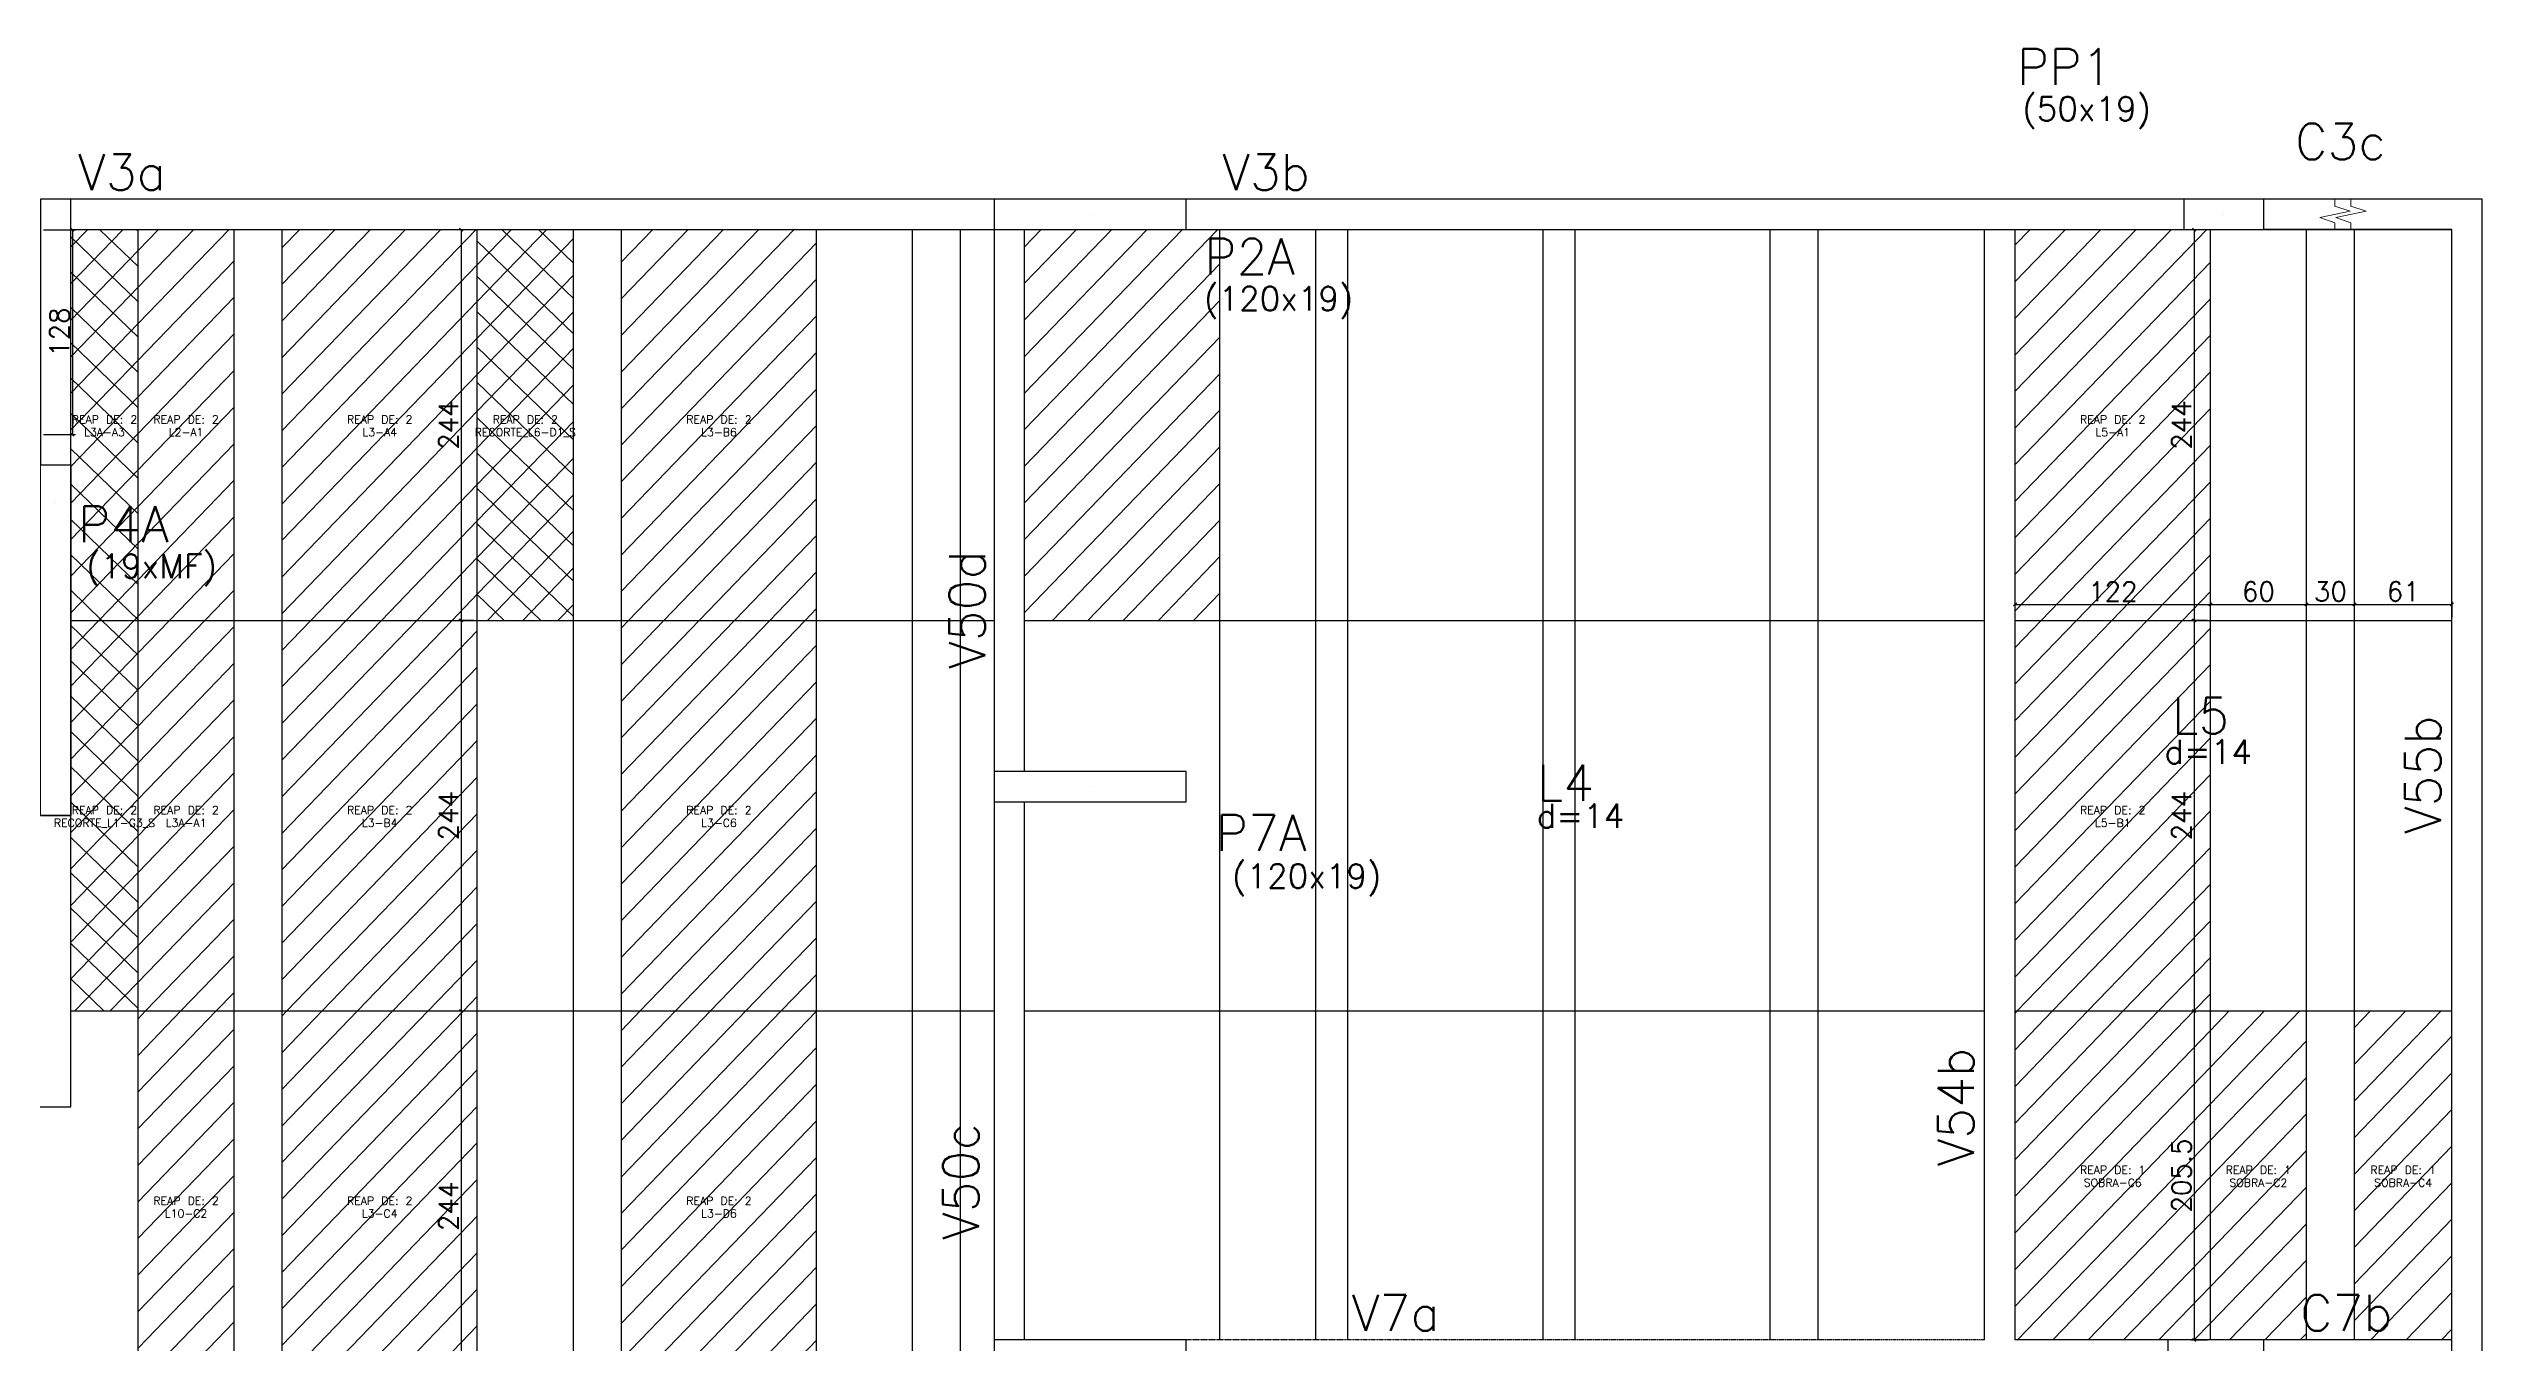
# Model space of a CAD drawing. Extents: x -40810 to 33675, y -2018 to 21213.
# Drawn here: x 19049 to 20570, y 15199 to 16007 of the extents above; entities that cross this region are included whole.
import ezdxf
from ezdxf.enums import TextEntityAlignment as Align

# ---------------------------------------------------------------- set-up
doc = ezdxf.new("R2010")
doc.units = 0
doc.linetypes.add('ESTILO_TQS_0001', pattern=[1, 0.7, -0.3])
doc.layers.get('0').update_dxf_attribs({"color": 1, "lineweight": 9})
for name, color, linetype in [('1', 5, 'Continuous'), ('10', 7, 'Continuous'), ('12', 3, 'Continuous'), ('13', 7, 'Continuous'), ('201', 7, 'ESTILO_TQS_0001'), ('242', 3, 'Continuous'), ('3', 2, 'Continuous'), ('30', 15, 'Continuous'), ('4', 2, 'Continuous'), ('8', 5, 'Continuous'), ('9', 3, 'Continuous'), ('NOMENCLATURA', 7, 'Continuous'), ('P-NOTAS', 7, 'Continuous'), ('Painéis', 255, 'Continuous')]:
    doc.layers.add(name, color=color, linetype=linetype)
doc.layers.add('REAPROVEITAMENTO', color=251, linetype='Continuous', lineweight=9)
doc.styles.add('Romans', font='romans.shx', dxfattribs={"height": 12})
doc.styles.get("Standard").update_dxf_attribs({"font": 'romans.shx', "width": 0.8})
doc.styles.add('standart', font='txt.shx')
doc.dimstyles.new('cotas', dxfattribs={"dimtxt": 9, "dimasz": 2, "dimexe": 2, "dimexo": 2, "dimgap": 2, "dimtad": 1, "dimdec": 1, "dimzin": 12, "dimdsep": 46, "dimtxsty": 'Romans', "dimblk": 'OBLIQUE', "dimcen": 9, "dimclrd": 4, "dimclre": 4, "dimclrt": 240, "dimaunit": 1, "dimadec": 8, "dimazin": 3, "dimtfac": 1, "dimtdec": 1, "dimtix": 1, "dimtmove": 0, "dimatfit": 2, "dimldrblk": 'OBLIQUE', "dimfxl": 1, "dimtolj": 1, "dimtzin": 0, "dimlwd": -1, "dimlwe": -1, "dimarcsym": 0})
pattern_1 = [(46, (-222.171, -201.545), (-11.419519, 11.027702), [])]
pattern_2 = [(46, (-222.171, -201.545), (-11.419519, 11.027702), []), (136, (-222.171, -201.545), (-11.027702, -11.419519), [])]

# ---------------------------------------------------------------- blocks, each defined once
blk = doc.blocks.new('_Oblique')
at = {"color": 0, "linetype": 'ByBlock', "lineweight": -2}
blk.add_line((-0.5, -0.5), (0.5, 0.5), dxfattribs=at)
blk = doc.blocks.new('*D4006')
at = {"layer": 'Defpoints', "color": 0, "linetype": 'Continuous', "ltscale": 30, "transparency": 16777216}
for p in [(19043.6, 15894.2), (19043.6, 15766.2), (19063.6, 15766.2)]:
    blk.add_point(p, dxfattribs=at)
at = {"layer": 'P-NOTAS', "color": 4, "linetype": 'Continuous', "ltscale": 30, "transparency": 16777216}
for p, q in [((19045.6, 15894.2), (19065.6, 15894.2)), ((19063.6, 15894.2), (19063.6, 15766.2)), ((19045.6, 15766.2), (19065.6, 15766.2))]:
    blk.add_line(p, q, dxfattribs=at)
at = {"layer": 'P-NOTAS', "color": 4, "linetype": 'Continuous', "ltscale": 30, "transparency": 16777216, "xscale": 2, "yscale": 2, "zscale": 2}
for p, rotation in [((19063.6, 15894.2), 90), ((19063.6, 15766.2), 270)]:
    blk.add_blockref('_Oblique', p, dxfattribs=dict(at, rotation=rotation))
at = {"layer": 'P-NOTAS', "color": 240, "linetype": 'Continuous', "ltscale": 30, "transparency": 16777216, "insert": (19055.6, 15830.2), "char_height": 12, "attachment_point": 5, "rotation": 90, "style": 'Romans'}
blk.add_mtext('\\A1;128', dxfattribs=at)
blk = doc.blocks.new('*D4044')
at = {"layer": 'Defpoints', "color": 0, "linetype": 'Continuous', "ltscale": 30, "transparency": 16777216}
for p in [(19316.6, 15894.2), (19306.6, 15650.2), (19316.6, 15650.2)]:
    blk.add_point(p, dxfattribs=at)
at = {"layer": 'P-NOTAS', "color": 4, "linetype": 'Continuous', "ltscale": 30, "transparency": 16777216}
for p, q in [((19314.6, 15894.2), (19304.6, 15894.2)), ((19306.6, 15894.2), (19306.6, 15650.2)), ((19314.6, 15650.2), (19304.6, 15650.2))]:
    blk.add_line(p, q, dxfattribs=at)
at = {"layer": 'P-NOTAS', "color": 4, "linetype": 'Continuous', "ltscale": 30, "transparency": 16777216, "xscale": 2, "yscale": 2, "zscale": 2}
for p, rotation in [((19306.6, 15894.2), 90), ((19306.6, 15650.2), 270)]:
    blk.add_blockref('_Oblique', p, dxfattribs=dict(at, rotation=rotation))
at = {"layer": 'P-NOTAS', "color": 240, "linetype": 'Continuous', "ltscale": 30, "transparency": 16777216, "insert": (19298.6, 15772.2), "char_height": 12, "attachment_point": 5, "rotation": 90, "style": 'Romans'}
blk.add_mtext('\\A1;244', dxfattribs=at)
blk = doc.blocks.new('*D4045')
at = {"layer": 'Defpoints', "color": 0, "linetype": 'Continuous', "ltscale": 30, "transparency": 16777216}
for p in [(19316.6, 15650.2), (19306.6, 15406.2), (19316.6, 15406.2)]:
    blk.add_point(p, dxfattribs=at)
at = {"layer": 'P-NOTAS', "color": 4, "linetype": 'Continuous', "ltscale": 30, "transparency": 16777216}
for p, q in [((19314.6, 15650.2), (19304.6, 15650.2)), ((19306.6, 15650.2), (19306.6, 15406.2)), ((19314.6, 15406.2), (19304.6, 15406.2))]:
    blk.add_line(p, q, dxfattribs=at)
at = {"layer": 'P-NOTAS', "color": 4, "linetype": 'Continuous', "ltscale": 30, "transparency": 16777216, "xscale": 2, "yscale": 2, "zscale": 2}
for p, rotation in [((19306.6, 15650.2), 90), ((19306.6, 15406.2), 270)]:
    blk.add_blockref('_Oblique', p, dxfattribs=dict(at, rotation=rotation))
at = {"layer": 'P-NOTAS', "color": 240, "linetype": 'Continuous', "ltscale": 30, "transparency": 16777216, "insert": (19298.6, 15528.2), "char_height": 12, "attachment_point": 5, "rotation": 90, "style": 'Romans'}
blk.add_mtext('\\A1;244', dxfattribs=at)
blk = doc.blocks.new('*D4046')
at = {"layer": 'Defpoints', "color": 0, "linetype": 'Continuous', "ltscale": 30, "transparency": 16777216}
for p in [(19316.6, 15406.2), (19306.6, 15162.2), (19316.6, 15162.2)]:
    blk.add_point(p, dxfattribs=at)
at = {"layer": 'P-NOTAS', "color": 4, "linetype": 'Continuous', "ltscale": 30, "transparency": 16777216}
for p, q in [((19314.6, 15406.2), (19304.6, 15406.2)), ((19306.6, 15406.2), (19306.6, 15162.2)), ((19314.6, 15162.2), (19304.6, 15162.2))]:
    blk.add_line(p, q, dxfattribs=at)
at = {"layer": 'P-NOTAS', "color": 4, "linetype": 'Continuous', "ltscale": 30, "transparency": 16777216, "xscale": 2, "yscale": 2, "zscale": 2}
for p, rotation in [((19306.6, 15406.2), 90), ((19306.6, 15162.2), 270)]:
    blk.add_blockref('_Oblique', p, dxfattribs=dict(at, rotation=rotation))
at = {"layer": 'P-NOTAS', "color": 240, "linetype": 'Continuous', "ltscale": 30, "transparency": 16777216, "insert": (19298.6, 15284.2), "char_height": 12, "attachment_point": 5, "rotation": 90, "style": 'Romans'}
blk.add_mtext('\\A1;244', dxfattribs=at)
blk = doc.blocks.new('*D4050')
at = {"layer": 'Defpoints', "color": 0, "linetype": 'Continuous', "ltscale": 30, "transparency": 16777216}
for p in [(20277.7, 15650.2), (20399.7, 15660.2), (20399.7, 15650.2)]:
    blk.add_point(p, dxfattribs=at)
at = {"layer": 'P-NOTAS', "color": 4, "linetype": 'Continuous', "ltscale": 30, "transparency": 16777216}
for p, q in [((20277.7, 15652.2), (20277.7, 15662.2)), ((20277.7, 15660.2), (20399.7, 15660.2)), ((20399.7, 15652.2), (20399.7, 15662.2))]:
    blk.add_line(p, q, dxfattribs=at)
at = {"layer": 'P-NOTAS', "color": 4, "linetype": 'Continuous', "ltscale": 30, "transparency": 16777216, "xscale": 2, "yscale": 2, "zscale": 2, "rotation": 180}
blk.add_blockref('_Oblique', (20277.7, 15660.2), dxfattribs=at)
at = {"layer": 'P-NOTAS', "color": 4, "linetype": 'Continuous', "ltscale": 30, "transparency": 16777216, "xscale": 2, "yscale": 2, "zscale": 2}
blk.add_blockref('_Oblique', (20399.7, 15660.2), dxfattribs=at)
at = {"layer": 'P-NOTAS', "color": 240, "linetype": 'Continuous', "ltscale": 30, "transparency": 16777216, "insert": (20338.7, 15668.2), "char_height": 12, "attachment_point": 5, "style": 'Romans'}
blk.add_mtext('\\A1;122', dxfattribs=at)
blk = doc.blocks.new('*D4051')
at = {"layer": 'Defpoints', "color": 0, "linetype": 'Continuous', "ltscale": 30, "transparency": 16777216}
for p in [(20399.7, 15650.2), (20459.7, 15660.2), (20459.7, 15650.2)]:
    blk.add_point(p, dxfattribs=at)
at = {"layer": 'P-NOTAS', "color": 4, "linetype": 'Continuous', "ltscale": 30, "transparency": 16777216}
for p, q in [((20399.7, 15652.2), (20399.7, 15662.2)), ((20399.7, 15660.2), (20459.7, 15660.2)), ((20459.7, 15652.2), (20459.7, 15662.2))]:
    blk.add_line(p, q, dxfattribs=at)
at = {"layer": 'P-NOTAS', "color": 4, "linetype": 'Continuous', "ltscale": 30, "transparency": 16777216, "xscale": 2, "yscale": 2, "zscale": 2, "rotation": 180}
blk.add_blockref('_Oblique', (20399.7, 15660.2), dxfattribs=at)
at = {"layer": 'P-NOTAS', "color": 4, "linetype": 'Continuous', "ltscale": 30, "transparency": 16777216, "xscale": 2, "yscale": 2, "zscale": 2}
blk.add_blockref('_Oblique', (20459.7, 15660.2), dxfattribs=at)
at = {"layer": 'P-NOTAS', "color": 240, "linetype": 'Continuous', "ltscale": 30, "transparency": 16777216, "insert": (20429.7, 15668.2), "char_height": 12, "attachment_point": 5, "style": 'Romans'}
blk.add_mtext('\\A1;60', dxfattribs=at)
blk = doc.blocks.new('*D4052')
at = {"layer": 'Defpoints', "color": 0, "linetype": 'Continuous', "ltscale": 30, "transparency": 16777216}
for p in [(20459.7, 15650.2), (20489.7, 15660.2), (20489.7, 15650.2)]:
    blk.add_point(p, dxfattribs=at)
at = {"layer": 'P-NOTAS', "color": 4, "linetype": 'Continuous', "ltscale": 30, "transparency": 16777216}
for p, q in [((20459.7, 15652.2), (20459.7, 15662.2)), ((20459.7, 15660.2), (20489.7, 15660.2)), ((20489.7, 15652.2), (20489.7, 15662.2))]:
    blk.add_line(p, q, dxfattribs=at)
at = {"layer": 'P-NOTAS', "color": 4, "linetype": 'Continuous', "ltscale": 30, "transparency": 16777216, "xscale": 2, "yscale": 2, "zscale": 2, "rotation": 180}
blk.add_blockref('_Oblique', (20459.7, 15660.2), dxfattribs=at)
at = {"layer": 'P-NOTAS', "color": 4, "linetype": 'Continuous', "ltscale": 30, "transparency": 16777216, "xscale": 2, "yscale": 2, "zscale": 2}
blk.add_blockref('_Oblique', (20489.7, 15660.2), dxfattribs=at)
at = {"layer": 'P-NOTAS', "color": 240, "linetype": 'Continuous', "ltscale": 30, "transparency": 16777216, "insert": (20474.7, 15668.2), "char_height": 12, "attachment_point": 5, "style": 'Romans'}
blk.add_mtext('\\A1;30', dxfattribs=at)
blk = doc.blocks.new('*D4053')
at = {"layer": 'Defpoints', "color": 0, "linetype": 'Continuous', "ltscale": 30, "transparency": 16777216}
for p in [(20489.7, 15650.2), (20550.7, 15660.2), (20550.7, 15650.2)]:
    blk.add_point(p, dxfattribs=at)
at = {"layer": 'P-NOTAS', "color": 4, "linetype": 'Continuous', "ltscale": 30, "transparency": 16777216}
for p, q in [((20489.7, 15652.2), (20489.7, 15662.2)), ((20489.7, 15660.2), (20550.7, 15660.2)), ((20550.7, 15652.2), (20550.7, 15662.2))]:
    blk.add_line(p, q, dxfattribs=at)
at = {"layer": 'P-NOTAS', "color": 4, "linetype": 'Continuous', "ltscale": 30, "transparency": 16777216, "xscale": 2, "yscale": 2, "zscale": 2, "rotation": 180}
blk.add_blockref('_Oblique', (20489.7, 15660.2), dxfattribs=at)
at = {"layer": 'P-NOTAS', "color": 4, "linetype": 'Continuous', "ltscale": 30, "transparency": 16777216, "xscale": 2, "yscale": 2, "zscale": 2}
blk.add_blockref('_Oblique', (20550.7, 15660.2), dxfattribs=at)
at = {"layer": 'P-NOTAS', "color": 240, "linetype": 'Continuous', "ltscale": 30, "transparency": 16777216, "insert": (20520.2, 15668.2), "char_height": 12, "attachment_point": 5, "style": 'Romans'}
blk.add_mtext('\\A1;61', dxfattribs=at)
blk = doc.blocks.new('*D4054')
at = {"layer": 'Defpoints', "color": 0, "linetype": 'Continuous', "ltscale": 30, "transparency": 16777216}
for p in [(20399.6, 15894.2), (20389.6, 15650.2), (20399.6, 15650.2)]:
    blk.add_point(p, dxfattribs=at)
at = {"layer": 'P-NOTAS', "color": 4, "linetype": 'Continuous', "ltscale": 30, "transparency": 16777216}
for p, q in [((20397.6, 15894.2), (20387.6, 15894.2)), ((20389.6, 15894.2), (20389.6, 15650.2)), ((20397.6, 15650.2), (20387.6, 15650.2))]:
    blk.add_line(p, q, dxfattribs=at)
at = {"layer": 'P-NOTAS', "color": 4, "linetype": 'Continuous', "ltscale": 30, "transparency": 16777216, "xscale": 2, "yscale": 2, "zscale": 2}
for p, rotation in [((20389.6, 15894.2), 90), ((20389.6, 15650.2), 270)]:
    blk.add_blockref('_Oblique', p, dxfattribs=dict(at, rotation=rotation))
at = {"layer": 'P-NOTAS', "color": 240, "linetype": 'Continuous', "ltscale": 30, "transparency": 16777216, "insert": (20381.6, 15772.2), "char_height": 12, "attachment_point": 5, "rotation": 90, "style": 'Romans'}
blk.add_mtext('\\A1;244', dxfattribs=at)
blk = doc.blocks.new('*D4055')
at = {"layer": 'Defpoints', "color": 0, "linetype": 'Continuous', "ltscale": 30, "transparency": 16777216}
for p in [(20399.6, 15650.2), (20389.6, 15406.2), (20399.6, 15406.2)]:
    blk.add_point(p, dxfattribs=at)
at = {"layer": 'P-NOTAS', "color": 4, "linetype": 'Continuous', "ltscale": 30, "transparency": 16777216}
for p, q in [((20397.6, 15650.2), (20387.6, 15650.2)), ((20389.6, 15650.2), (20389.6, 15406.2)), ((20397.6, 15406.2), (20387.6, 15406.2))]:
    blk.add_line(p, q, dxfattribs=at)
at = {"layer": 'P-NOTAS', "color": 4, "linetype": 'Continuous', "ltscale": 30, "transparency": 16777216, "xscale": 2, "yscale": 2, "zscale": 2}
for p, rotation in [((20389.6, 15650.2), 90), ((20389.6, 15406.2), 270)]:
    blk.add_blockref('_Oblique', p, dxfattribs=dict(at, rotation=rotation))
at = {"layer": 'P-NOTAS', "color": 240, "linetype": 'Continuous', "ltscale": 30, "transparency": 16777216, "insert": (20381.6, 15528.2), "char_height": 12, "attachment_point": 5, "rotation": 90, "style": 'Romans'}
blk.add_mtext('\\A1;244', dxfattribs=at)
blk = doc.blocks.new('*D4056')
at = {"layer": 'Defpoints', "color": 0, "linetype": 'Continuous', "ltscale": 30, "transparency": 16777216}
for p in [(20399.6, 15406.2), (20389.6, 15200.7), (20399.6, 15200.7)]:
    blk.add_point(p, dxfattribs=at)
at = {"layer": 'P-NOTAS', "color": 4, "linetype": 'Continuous', "ltscale": 30, "transparency": 16777216}
for p, q in [((20397.6, 15406.2), (20387.6, 15406.2)), ((20389.6, 15406.2), (20389.6, 15200.7)), ((20397.6, 15200.7), (20387.6, 15200.7))]:
    blk.add_line(p, q, dxfattribs=at)
at = {"layer": 'P-NOTAS', "color": 4, "linetype": 'Continuous', "ltscale": 30, "transparency": 16777216, "xscale": 2, "yscale": 2, "zscale": 2}
for p, rotation in [((20389.6, 15406.2), 90), ((20389.6, 15200.7), 270)]:
    blk.add_blockref('_Oblique', p, dxfattribs=dict(at, rotation=rotation))
at = {"layer": 'P-NOTAS', "color": 240, "linetype": 'Continuous', "ltscale": 30, "transparency": 16777216, "insert": (20381.6, 15303.5), "char_height": 12, "attachment_point": 5, "rotation": 90, "style": 'Romans'}
blk.add_mtext('\\A1;205.5', dxfattribs=at)

msp = doc.modelspace()

# ---------------------------------------------------------------- hatches: boundary and pattern name
at = {"layer": 'REAPROVEITAMENTO', "linetype": 'Continuous', "ltscale": 30, "true_color": 0xf8d731, "transparency": 33554687}
h = msp.add_hatch(dxfattribs=at)
h.set_pattern_fill('ANSI37', color=40, scale=5, angle=1)
h.set_pattern_definition(pattern_2)
h.paths.add_polyline_path([(19104.652, 15894.224), (19062.623, 15894.224), (19062.623, 15747.269), (19062.623, 15650.224), (19104.652, 15650.224)])
h = msp.add_hatch(dxfattribs=at)
h.set_pattern_fill('ANSI31', color=40, scale=5, angle=1)
h.set_pattern_definition(pattern_1)
h.paths.add_polyline_path([(19164.652, 15894.224), (19104.652, 15894.224), (19104.652, 15650.224), (19164.652, 15650.224)])
h = msp.add_hatch(dxfattribs=at)
h.set_pattern_fill('ANSI31', color=40, scale=5, angle=1)
h.set_pattern_definition(pattern_1)
h.paths.add_polyline_path([(19316.652, 15894.224), (19194.652, 15894.224), (19194.652, 15650.224), (19316.652, 15650.224)])
h = msp.add_hatch(dxfattribs=at)
h.set_pattern_fill('ANSI37', color=40, scale=5, angle=1)
h.set_pattern_definition(pattern_2)
h.paths.add_polyline_path([(19376.652, 15894.224), (19316.652, 15894.224), (19316.652, 15650.224), (19376.652, 15650.224)])
h = msp.add_hatch(dxfattribs=at)
h.set_pattern_fill('ANSI31', color=40, scale=5, angle=1)
h.set_pattern_definition(pattern_1)
h.paths.add_polyline_path([(19528.652, 15894.224), (19406.652, 15894.224), (19406.652, 15650.224), (19528.652, 15650.224)])
h = msp.add_hatch(dxfattribs=at)
h.set_pattern_fill('ANSI31', color=40, scale=5, angle=1)
h.set_pattern_definition(pattern_1)
h.paths.add_polyline_path([(19780.652, 15894.224), (19658.623, 15894.224), (19658.623, 15650.224), (19780.652, 15650.224)])
h = msp.add_hatch(dxfattribs=at)
h.set_pattern_fill('ANSI31', color=40, scale=5, angle=1)
h.set_pattern_definition(pattern_1)
h.paths.add_polyline_path([(20399.652, 15894.224), (20383.152, 15894.224), (20277.623, 15894.224), (20277.623, 15650.224), (20399.652, 15650.224)])
h = msp.add_hatch(dxfattribs=at)
h.set_pattern_fill('ANSI37', color=40, scale=5, angle=1)
h.set_pattern_definition(pattern_2)
h.paths.add_polyline_path([(19104.652, 15650.224), (19062.623, 15650.224), (19062.623, 15528.269), (19062.623, 15406.224), (19104.652, 15406.224)])
h = msp.add_hatch(dxfattribs=at)
h.set_pattern_fill('ANSI31', color=40, scale=5, angle=1)
h.set_pattern_definition(pattern_1)
h.paths.add_polyline_path([(19164.652, 15650.224), (19104.652, 15650.224), (19104.652, 15406.224), (19164.652, 15406.224)])
h = msp.add_hatch(dxfattribs=at)
h.set_pattern_fill('ANSI31', color=40, scale=5, angle=1)
h.set_pattern_definition(pattern_1)
h.paths.add_polyline_path([(19316.652, 15650.224), (19194.652, 15650.224), (19194.652, 15406.224), (19316.652, 15406.224)])
h = msp.add_hatch(dxfattribs=at)
h.set_pattern_fill('ANSI31', color=40, scale=5, angle=1)
h.set_pattern_definition(pattern_1)
h.paths.add_polyline_path([(19528.652, 15650.224), (19406.652, 15650.224), (19406.652, 15406.224), (19528.652, 15406.224)])
h = msp.add_hatch(dxfattribs=at)
h.set_pattern_fill('ANSI31', color=40, scale=5, angle=1)
h.set_pattern_definition(pattern_1)
h.paths.add_polyline_path([(20399.652, 15650.224), (20277.623, 15650.224), (20277.623, 15406.224), (20399.652, 15406.224)])
h = msp.add_hatch(dxfattribs=at)
h.set_pattern_fill('ANSI31', color=40, scale=5, angle=1)
h.set_pattern_definition(pattern_1)
h.paths.add_polyline_path([(19164.652, 15406.224), (19104.652, 15406.224), (19104.652, 15162.224), (19164.652, 15162.224)])
h = msp.add_hatch(dxfattribs=at)
h.set_pattern_fill('ANSI31', color=40, scale=5, angle=1)
h.set_pattern_definition(pattern_1)
h.paths.add_polyline_path([(19316.652, 15406.224), (19194.652, 15406.224), (19194.652, 15162.224), (19316.652, 15162.224)])
h = msp.add_hatch(dxfattribs=at)
h.set_pattern_fill('ANSI31', color=40, scale=5, angle=1)
h.set_pattern_definition(pattern_1)
h.paths.add_polyline_path([(19528.652, 15406.224), (19406.652, 15406.224), (19406.652, 15162.224), (19528.652, 15162.224)])
h = msp.add_hatch(dxfattribs=at)
h.set_pattern_fill('ANSI31', color=40, scale=5, angle=1)
h.set_pattern_definition(pattern_1)
h.paths.add_polyline_path([(20399.652, 15406.224), (20277.623, 15406.224), (20277.623, 15200.769), (20373.123, 15200.769), (20399.652, 15200.769)])
h = msp.add_hatch(dxfattribs=at)
h.set_pattern_fill('ANSI31', color=40, scale=5, angle=1)
h.set_pattern_definition(pattern_1)
h.paths.add_polyline_path([(20459.652, 15406.224), (20399.652, 15406.224), (20399.652, 15200.769), (20433.123, 15200.769), (20459.652, 15200.769)])
h = msp.add_hatch(dxfattribs=at)
h.set_pattern_fill('ANSI31', color=40, scale=5, angle=1)
h.set_pattern_definition(pattern_1)
h.paths.add_polyline_path([(20550.623, 15406.224), (20489.652, 15406.224), (20489.652, 15200.769), (20550.623, 15200.769)])

# ---------------------------------------------------------------- linework, layer by layer
for points in [[(20477.505, 15894.269), (20477.505, 15898.603), (20468.005, 15901.769), (20487.005, 15905.769), (20477.505, 15908.936), (20477.505, 15913.269)], [(20487.505, 15894.269), (20487.505, 15898.603), (20478.005, 15901.769), (20497.005, 15905.769), (20487.505, 15908.936), (20487.505, 15913.269)]]:
    msp.add_lwpolyline(points)
at = {"layer": '1'}
for p, q in [((19639.623, 15894.269), (19639.623, 15555.769)), ((20550.623, 15894.269), (20433.123, 15894.269)), ((18982.623, 15346.269), (19062.623, 15346.269))]:
    msp.add_line(p, q, dxfattribs=at)
for points in [[(19639.623, 15913.269), (19044.623, 15913.269)], [(20268.123, 15913.269), (19759.623, 15913.269)], [(20383.123, 15913.269), (20268.123, 15913.269)], [(20569.623, 15913.269), (20433.123, 15913.269)], [(20569.623, 15191.269), (20569.623, 15913.269)], [(19063.623, 15894.269), (19639.623, 15894.269)], [(19658.623, 15555.769), (19658.623, 15894.269)], [(19761.85, 15894.269), (20383.123, 15894.269)], [(20258.623, 15200.769), (20258.623, 15894.269)], [(20277.623, 15200.769), (20277.623, 15894.269)], [(20550.623, 14488.269), (20550.623, 15894.269)], [(19062.623, 15346.269), (19062.623, 15528.269)], [(19639.623, 15536.769), (19639.623, 15200.765)], [(19658.623, 15200.765), (19658.623, 15536.769)], [(20373.123, 15200.769), (20277.623, 15200.769)], [(20550.623, 15200.769), (20433.123, 15200.769)]]:
    msp.add_lwpolyline(points, dxfattribs=at)
at = {"layer": '201'}
msp.add_lwpolyline([(20258.623, 15200.769), (19759.623, 15200.769)], dxfattribs=at)
at = {"layer": '242'}
for p, q in [((19699.623, 15903.769), (19699.623, 15903.769)), ((20408.123, 15903.769), (20408.123, 15903.769)), ((19053.123, 15830.269), (19053.123, 15830.269)), ((19053.123, 15723.769), (19053.123, 15723.769)), ((19699.623, 15546.269), (19699.623, 15546.269))]:
    msp.add_line(p, q, dxfattribs=at)
at = {"layer": '3'}
for points in [[(19043.623, 15747.269), (19062.623, 15747.269), (19062.623, 15913.269), (19043.623, 15913.269), (19043.623, 15747.269)], [(19639.623, 15894.269), (19759.623, 15894.269), (19759.623, 15913.269), (19639.623, 15913.269), (19639.623, 15894.269)], [(19639.623, 15536.769), (19759.623, 15536.769), (19759.623, 15555.769), (19639.623, 15555.769), (19639.623, 15536.769)], [(19639.623, 15181.769), (19759.623, 15181.769), (19759.623, 15200.769), (19639.623, 15200.769), (19639.623, 15181.769)]]:
    msp.add_lwpolyline(points, dxfattribs=at)
at = {"layer": '30'}
msp.add_lwpolyline([(19043.623, 15528.269), (19043.623, 15747.269), (19062.623, 15747.269), (19062.623, 15528.269), (19043.623, 15528.269), (19043.623, 15528.269)], dxfattribs=at)
at = {"layer": '4'}
for p, q in [((19062.623, 15528.269), (19062.623, 15747.269)), ((19043.623, 15528.269), (19062.623, 15528.269)), ((19759.623, 15200.765), (19639.623, 15200.765))]:
    msp.add_line(p, q, dxfattribs=at)
for points in [[(20383.123, 15894.269), (20433.123, 15894.269), (20433.123, 15913.269), (20383.123, 15913.269), (20383.123, 15894.269)], [(20373.123, 15181.769), (20433.123, 15181.769), (20433.123, 15200.769), (20373.123, 15200.769), (20373.123, 15181.769)]]:
    msp.add_lwpolyline(points, dxfattribs=at)
at = {"layer": 'Painéis', "linetype": 'Continuous', "ltscale": 30}
for points in [[(19639.652, 15894.224), (19062.652, 15894.224)], [(19104.652, 14488.224), (19104.652, 15894.224)], [(19164.652, 14488.224), (19164.652, 15894.224)], [(19194.652, 14488.224), (19194.652, 15894.224)], [(19316.652, 14488.224), (19316.652, 15894.224)], [(19376.652, 14488.224), (19376.652, 15894.224)], [(19406.652, 14488.224), (19406.652, 15894.224)], [(19528.652, 14488.224), (19528.652, 15894.224)], [(19588.652, 14488.224), (19588.652, 15894.224)], [(19618.652, 14488.224), (19618.652, 15894.224)], [(20258.652, 15894.224), (19658.652, 15894.224)], [(19780.652, 15200.724), (19780.652, 15894.224)], [(19840.652, 15200.724), (19840.652, 15894.224)], [(19860.652, 15200.724), (19860.652, 15894.224)], [(19982.652, 15200.724), (19982.652, 15894.224)], [(20002.652, 15200.724), (20002.652, 15894.224)], [(20124.652, 15200.724), (20124.652, 15894.224)], [(20154.652, 15200.724), (20154.652, 15894.224)], [(20383.152, 15894.224), (20277.652, 15894.224)], [(20433.152, 15894.224), (20383.152, 15894.224)], [(20399.652, 15200.724), (20399.652, 15894.224)], [(20550.652, 15894.224), (20433.152, 15894.224)], [(20459.652, 15200.724), (20459.652, 15894.224)], [(20489.652, 15200.724), (20489.652, 15894.224)], [(19062.652, 15650.224), (19639.652, 15650.224)], [(19658.652, 15650.224), (20258.652, 15650.224)], [(20277.652, 15650.224), (20550.652, 15650.224)], [(19062.652, 15406.224), (19639.652, 15406.224)], [(19658.652, 15406.224), (20258.652, 15406.224)], [(20277.652, 15406.224), (20550.652, 15406.224)]]:
    msp.add_lwpolyline(points, dxfattribs=at)

# ---------------------------------------------------------------- texts
at = {"layer": '10'}
for s, p in [('L5', (20375.793, 15579.434)), ('L4', (19978.79, 15537.532))]:
    msp.add_text(s, height=22.5, dxfattribs=at).set_placement(p)
at = {"layer": '12'}
for s, p in [('(50x19)', (20282.222, 15962.269)), ('(120x19)', (19770.873, 15843.644)), ('(19xMF)', (19072.244, 15676.579)), ('(120x19)', (19788.378, 15482.983))]:
    msp.add_text(s, height=15, dxfattribs=at).set_placement(p)
at = {"layer": '13'}
for p in [(20370.993, 15560.688), (19978.79, 15520.532)]:
    msp.add_text('d=14', height=15, dxfattribs=at).set_placement(p)
at = {"layer": '8'}
for s, p in [('C3c', (20452.591, 15938.073)), ('V3a', (19067.123, 15918.894)), ('V3b', (19782.123, 15918.894)), ('V7a', (19863.123, 15206.394)), ('C7b', (20455.787, 15206.394))]:
    msp.add_text(s, height=22.5, dxfattribs=at).set_placement(p)
for s, p in [('V50d', (19633.998, 15619.803)), ('V55b', (20543.763, 15516.653)), ('V54b', (20251.934, 15309.067)), ('V50c', (19630.137, 15263.16))]:
    msp.add_text(s, height=22.5, rotation=90, dxfattribs=at).set_placement(p)
at = {"layer": '9'}
for s, p in [('PP1', (20278.722, 15984.769)), ('P2A', (19770.873, 15866.144)), ('P4A', (19067.138, 15699.079)), ('P7A', (19778.102, 15506.273))]:
    msp.add_text(s, height=22.5, dxfattribs=at).set_placement(p)
at = {"layer": 'NOMENCLATURA', "linetype": 'Continuous', "ltscale": 30, "style": 'standart'}
for s, p in [('REAP DE: 2', (19083.652, 15775.724)), ('REAP DE: 2', (19134.652, 15775.724)), ('REAP DE: 2', (19255.652, 15775.724)), ('REAP DE: 2', (19346.652, 15775.724)), ('REAP DE: 2', (19467.652, 15775.724)), ('REAP DE: 2', (20338.652, 15775.724)), ('L3A-A3', (19083.652, 15767.724)), ('L2-A1', (19134.652, 15767.724)), ('L3-A4', (19255.652, 15767.724)), ('RECORTE_L6-D1_S', (19346.652, 15767.724)), ('L3-B6', (19467.652, 15767.724)), ('L5-A1', (20338.652, 15767.724)), ('REAP DE: 2', (19083.652, 15531.724)), ('REAP DE: 2', (19134.652, 15531.724)), ('REAP DE: 2', (19255.652, 15531.724)), ('REAP DE: 2', (19467.652, 15531.724)), ('REAP DE: 2', (20338.652, 15531.724)), ('RECORTE_L1-G3_S', (19083.652, 15523.724)), ('L3A-A1', (19134.652, 15523.724)), ('L3-B4', (19255.652, 15523.724)), ('L3-C6', (19467.652, 15523.724)), ('L5-B1', (20338.652, 15523.724)), ('REAP DE: 1', (20338.652, 15306.974)), ('SOBRA-C6', (20338.652, 15298.974)), ('REAP DE: 1', (20429.652, 15306.974)), ('SOBRA-C2', (20429.652, 15298.974)), ('REAP DE: 1', (20520.152, 15306.974)), ('SOBRA-C4', (20520.152, 15298.974)), ('REAP DE: 2', (19134.652, 15287.724)), ('REAP DE: 2', (19255.652, 15287.724)), ('REAP DE: 2', (19467.652, 15287.724)), ('L10-C2', (19134.652, 15279.724)), ('L3-C4', (19255.652, 15279.724)), ('L3-D6', (19467.652, 15279.724))]:
    msp.add_text(s, height=5, dxfattribs=at).set_placement(p, align=Align.MIDDLE_CENTER)

# ---------------------------------------------------------------- dimensions: what is measured, and where the dimension line sits
at = {"layer": 'P-NOTAS', "linetype": 'Continuous', "ltscale": 30}
for base, p1, p2, picture, middle in [((19063.629, 15766.224), (19043.629, 15894.224), (19043.629, 15766.224), '*D4006', (19055.629, 15830.224)), ((19306.629, 15650.224), (19316.629, 15894.224), (19316.629, 15650.224), '*D4044', (19298.629, 15772.224)), ((20389.629, 15650.224), (20399.629, 15894.224), (20399.629, 15650.224), '*D4054', (20381.629, 15772.224)), ((19306.629, 15406.224), (19316.629, 15650.224), (19316.629, 15406.224), '*D4045', (19298.629, 15528.224)), ((20389.629, 15406.224), (20399.629, 15650.224), (20399.629, 15406.224), '*D4055', (20381.629, 15528.224)), ((19306.629, 15162.224), (19316.629, 15406.224), (19316.629, 15162.224), '*D4046', (19298.629, 15284.224)), ((20389.629, 15200.724), (20399.629, 15406.224), (20399.629, 15200.724), '*D4056', (20381.629, 15303.474))]:
    dim = msp.add_linear_dim(base=base, p1=p1, p2=p2, angle=90, dimstyle='cotas', dxfattribs=at)
    dim.commit()
    dim.dimension.update_dxf_attribs({"geometry": picture, "text_midpoint": middle})
for base, p1, p2, picture, middle in [((20399.652, 15660.194), (20277.652, 15650.194), (20399.652, 15650.194), '*D4050', (20338.652, 15668.194)), ((20459.652, 15660.194), (20399.652, 15650.194), (20459.652, 15650.194), '*D4051', (20429.652, 15668.194)), ((20489.652, 15660.194), (20459.652, 15650.194), (20489.652, 15650.194), '*D4052', (20474.652, 15668.194)), ((20550.652, 15660.194), (20489.652, 15650.194), (20550.652, 15650.194), '*D4053', (20520.152, 15668.194))]:
    dim = msp.add_linear_dim(base=base, p1=p1, p2=p2, dimstyle='cotas', dxfattribs=at)
    dim.commit()
    dim.dimension.update_dxf_attribs({"geometry": picture, "text_midpoint": middle})

doc.saveas('drawing.dxf')
